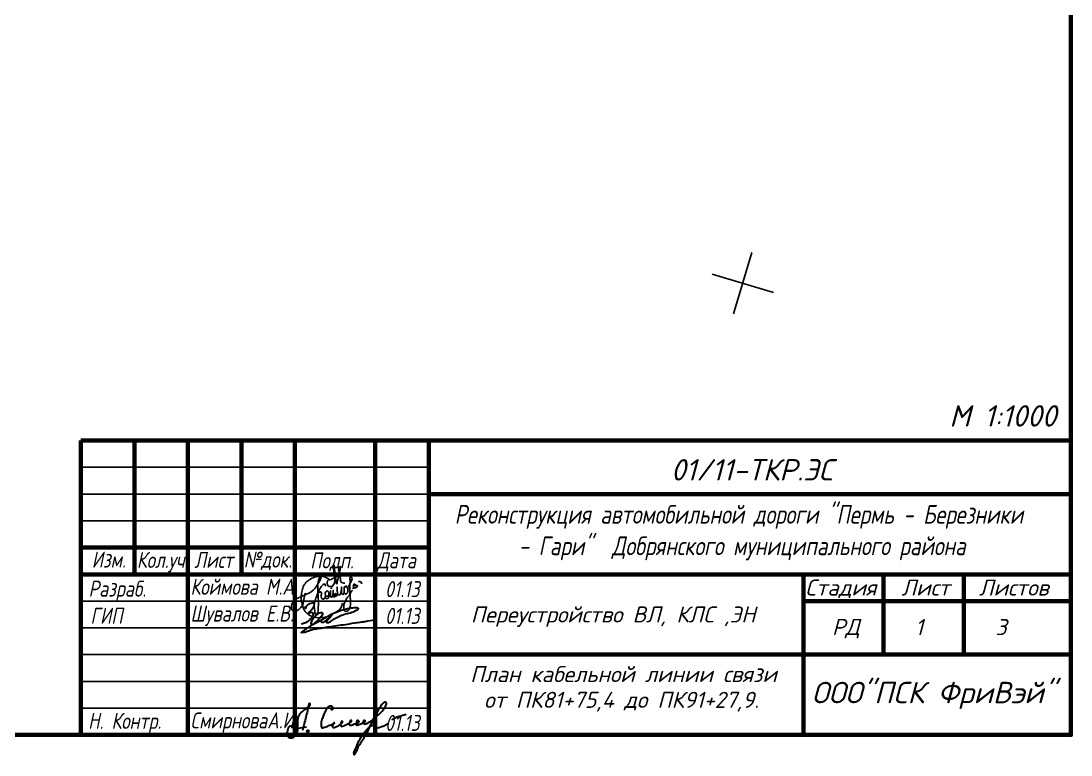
# Model space of a CAD drawing. Header units: millimetres. Extents: x 1808 to 2910, y -1045 to 155.
# Drawn here: x 2688.1 to 2884.3, y -134.3 to 2.9 of the extents above; entities that cross this region are included whole.
import ezdxf
from ezdxf.enums import TextEntityAlignment as Align

# ---------------------------------------------------------------- set-up
doc = ezdxf.new("R2010")
doc.units = ezdxf.units.MM
doc.linetypes.add('CONTI', pattern=[0])
doc.layers.add('_Оформление', color=7, linetype='Continuous')
doc.layers.add('SETKR', color=2, linetype='CONTI')
doc.layers.add('ЛИНИЯ', color=7, linetype='Continuous', lineweight=18)
doc.layers.add('проект', color=7, linetype='Continuous', lineweight=80)
doc.layers.add('ЭЛЕКТРИКА', color=1, linetype='Continuous', lineweight=40, plot=False)
doc.styles.add('GPR', font='isocpeui.ttf', dxfattribs={"width": 0.8})
doc.styles.get("Standard").update_dxf_attribs({"font": 'isocpeui.ttf'})

# ---------------------------------------------------------------- blocks, each defined once
blk = doc.blocks.new('A$C14F24BE0')
at = {"lineweight": 30, "true_color": 0x0718b0}
blk.add_hatch(color=164, dxfattribs=at).paths.add_polyline_path([(2.59, -4.28, 1), (2.22, -4.28, 1)])
at = {"color": 164, "lineweight": 30, "true_color": 0x0718b0}
blk.add_line((0.23, -3.77), (2.15, -3.46), dxfattribs=at)
blk.add_circle((2.41, -4.28), 0.188, dxfattribs=at)
at = {"color": 164, "lineweight": 30, "true_color": 0x0718b0, "start_tangent": (0.860782, 0.508973)}
blk.add_spline([(-0.49, -3.72), (-0.53, -3.41), (-0.97, -3.39), (-1.41, -4.2), (-1.56, -4.93), (-1.23, -5.39), (-0.51, -5.53), (0.18, -5.03), (0.49, -4.37), (0.54, -3.46), (0.54, -2.34), (0.7, -1.49), (1.39, -0.62), (2.25, 0.06), (2.84, 0.7), (2.86, 0.84), (2.62, 0.84), (2.58, 0.68), (2.53, 0.39), (2.33, -0.49), (1.73, -2.9), (1.4, -4.2)], degree=3, dxfattribs=at)
at = {"color": 164, "lineweight": 30, "true_color": 0x0718b0}
blk.add_spline([(6.77, 0.11), (6.74, -0.04), (6.79, -0.24), (6.92, -0.26), (7.09, -0.16), (7.09, 0.14), (6.88, 0.35), (6.43, 0.38), (5.77, -0.36), (5.14, -1.9), (4.88, -2.85), (4.92, -3.36), (5, -3.67), (5.34, -3.61), (6.15, -3.34), (6.88, -3.04), (7.36, -2.85), (7.4, -2.79), (7.32, -2.73), (7.19, -2.85), (7, -3.26), (6.97, -3.45), (7.06, -3.54), (7.66, -3.49), (8.18, -3.22), (8.59, -2.97), (8.86, -2.68), (8.93, -2.53), (8.83, -2.42), (8.63, -2.67), (8.53, -2.94), (8.56, -3.29), (8.72, -3.4), (9.19, -3.27), (9.87, -2.95), (10.43, -2.58), (10.6, -2.39), (10.51, -2.24), (10.35, -2.37), (10.18, -2.67), (10.14, -3.05), (10.34, -3.15), (11.15, -2.95), (11.87, -2.68), (12.01, -2.52), (11.84, -2.33), (11.57, -2.35), (11.48, -2.81), (11.4, -3.04), (11.51, -3.18), (11.8, -3.1), (12.44, -2.88), (12.85, -2.64), (13.16, -2.41), (12.94, -2.3), (12.77, -2.54), (12.75, -2.82), (12.98, -2.92), (13.39, -2.85), (13.99, -2.54), (15.11, -1.65), (16.08, -0.78), (16.87, 0.22), (17.11, 0.74), (17.11, 0.96), (16.96, 1.14), (16.74, 1.1), (16.26, 0.68), (15.72, -0.11), (15.15, -1.16), (14.5, -2.43), (13.2, -4.96), (12.11, -6.78), (11.69, -7.49), (11.41, -8.15), (11.23, -8.5), (11.09, -8.72), (11.04, -8.62), (11.21, -7.82), (11.74, -6.57), (12.73, -4.88), (13.44, -4), (13.86, -3.56), (14.24, -3.3), (14.59, -3.15), (14.83, -3.18), (14.87, -3.49), (14.87, -3.8), (14.9, -3.95), (15.51, -3.69), (16.19, -3.43), (16.79, -3.21), (17.39, -2.82)], degree=3, dxfattribs=at)
at = {"color": 164, "lineweight": 30, "true_color": 0x0718b0, "end_tangent": (1, 0)}
blk.add_spline([(18.13, -2.16), (18.79, -1.78), (19.45, -1.52), (20.76, -1.14)], degree=3, dxfattribs=at)
blk = doc.blocks.new('A$C6218632A')
at = {"layer": 'ЭЛЕКТРИКА', "color": 0, "linetype": 'ByBlock', "lineweight": -2}
for points in [[(6.36, 3.64), (6.29, 3.55), (6.19, 3.42), (6.15, 3.2), (6.16, 3.02), (6.19, 2.85), (6.25, 2.66), (6.38, 2.48), (6.66, 2.4), (7.08, 2.46), (7.29, 2.63), (7.51, 3.03), (7.59, 3.33), (7.62, 3.64), (7.55, 4.03), (7.51, 4.37), (7.44, 4.87), (7.4, 5.33), (7.36, 5.91), (7.47, 6.15), (7.47, 6.37), (7.55, 5.74), (7.7, 4.13), (7.96, 2.9), (8.05, 3.35), (8.25, 4.05), (8.38, 4.68), (8.57, 5.55), (8.57, 6.17), (8.53, 6.13), (8.51, 4.61), (8.64, 3.77), (8.77, 3.24), (9.46, 3.01)], [(2.03, 1.19), (1.82, -0.01), (1.23, -1.54), (-0.29, -2.12), (-0.51, -1.14), (0.9, 0.34), (2.31, 0.98), (3.87, 2.03), (4.64, 3.3), (4.99, 3.94), (4.92, 4.64), (4.63, 3.92), (4.43, 2.74), (4.43, 1.61), (4.49, 0.13), (4.52, -1.09), (4.48, -1.64), (4.41, -2.36), (4.15, -2.9), (3.94, -2.6), (3.8, -1.92), (3.73, -1.52), (3.73, -1.11), (3.76, -0.75), (3.87, -0.36), (3.99, -0.04), (4.14, 0.48), (4.42, 1.2), (4.76, 1.95), (5.18, 2.54), (5.63, 2.88), (5.9, 2.46)], [(8.16, 4.33), (7.67, 4.08), (7.08, 3.83), (6.68, 3.67), (6.4, 3.82), (6.18, 3.96), (6.06, 4.05), (5.79, 4.17), (5.55, 4.26), (5.1, 4.32), (4.59, 4.29), (3.57, 4.05), (2.59, 3.49), (1.86, 2.72), (1.52, 1.92), (1.34, 0.89), (1.3, 0.16), (1.43, -0.58), (1.58, -1.22), (1.8, -1.83), (2.16, -2.37), (2.65, -2.82), (3.82, -3.32), (5.25, -3.4), (6.28, -3.14), (7.66, -2.46), (8.75, -1.51), (9.04, -0.7)], [(7.71, 0.86), (7.81, 0.83), (7.83, 0.91), (7.83, 0.98), (7.79, 1.05), (7.74, 1.09), (7.62, 1.09), (7.58, 1.04), (7.57, 0.88), (7.57, 0.77), (7.68, 0.62), (7.74, 0.59), (7.88, 0.58), (7.97, 0.68), (8.03, 0.79), (8.07, 0.95), (8.06, 1.05), (8.06, 1.36), (8.05, 1.53), (8.05, 1.76), (8.03, 1.9), (8, 2.31), (8.05, 1.66), (8.05, 1.55), (8.05, 1.45), (8.07, 1.21), (8.1, 1.08), (8.16, 0.96), (8.25, 0.86), (8.33, 0.81), (8.65, 1.05), (8.74, 1.3), (8.8, 1.62), (8.82, 1.99), (8.81, 2.34), (8.82, 2.15), (8.82, 1.96), (8.82, 1.67), (8.84, 1.5), (8.84, 1.31), (8.88, 1.11), (8.95, 0.95), (8.97, 0.95), (9.21, 0.97), (9.29, 1.13), (9.31, 1.67), (9.32, 1.88), (9.32, 2.18), (9.65, 2.46), (9.69, 2.45), (9.84, 2.3), (9.84, 2.4), (9.46, 2.42), (9.32, 2.18), (9.32, 1.97), (9.31, 1.67), (9.35, 1.27), (9.41, 1.18), (9.67, 1.01), (9.89, 1.14), (9.96, 1.27), (9.99, 1.4), (10.03, 1.7), (10.01, 1.98), (9.98, 2.12), (9.96, 2.2), (9.83, 2.34), (9.78, 2.38), (9.76, 2.29), (9.82, 2.21), (9.96, 2.22), (10.06, 2.3), (10.16, 2.36), (10.25, 2.55), (10.32, 2.7), (10.39, 2.92), (10.42, 3.01), (10.57, 3.21), (10.65, 3.33), (10.77, 3.66), (10.78, 4.09), (10.48, 4.26), (10.43, 4.06), (10.41, 3.78), (10.44, 3.4), (10.43, 3.08), (10.41, 2.85), (10.4, 2.42), (10.37, 2.1), (10.36, 1.71), (10.4, 1.4), (10.41, 1.13), (10.43, 0.81), (10.45, 0.57), (10.48, 0.21), (10.51, -0.09), (10.53, -0.53), (10.51, -0.91), (10.45, -1.3), (10.31, -1.73), (9.91, -2.2), (9.48, -2.18), (9.34, -1.88), (9.27, -1.41), (9.29, -1.04), (9.4, -0.66), (9.55, -0.31), (9.71, 0.01), (9.88, 0.29), (10.09, 0.54), (10.31, 0.79), (10.51, 1.19), (10.86, 1.75)], [(6.92, 1.97), (6.93, 2.05), (6.94, 2.22), (6.95, 2.28), (7.03, 2.36), (7.1, 2.34)], [(11.08, 2.11), (11.05, 2.31), (11.05, 2.55), (11.16, 2.82), (11.31, 2.84), (11.4, 2.76), (11.39, 2.61), (11.37, 2.48), (11.38, 2.49), (11.47, 2.58), (11.63, 2.65), (11.72, 2.62), (11.78, 2.55), (11.82, 2.49), (11.76, 2.37), (11.72, 2.29), (11.57, 2.21), (11.47, 2.18), (11.27, 2.15), (11.15, 2.13), (11.04, 2.12), (10.95, 2.1), (10.92, 2.04)], [(12.01, 3.3), (12.26, 3.34), (12.53, 3.23), (12.61, 3.09), (12.54, 2.91)], [(4.39, 1.12), (4.81, 1.38), (4.97, 1.39), (5.08, 1.26), (5.09, 1.06), (5.06, 0.88), (5.06, 0.61), (5.08, 0.37), (5.17, 0.16), (5.34, 0.05), (5.53, 0.09), (5.71, 0.27), (5.82, 0.61), (5.8, 1.03), (5.88, 1.44), (6.16, 1.61), (6.4, 1.39), (6.45, 1), (6.45, 0.68), (6.4, 0.35), (6.23, 0.2), (5.97, 0.2), (5.84, 0.26), (5.8, 0.35), (5.8, 0.53), (6.25, 0.63), (6.53, 0.74), (6.7, 0.9), (6.79, 1.18), (6.79, 1.63), (6.79, 1.18), (6.75, 0.87), (6.77, 0.63), (6.83, 0.46), (6.86, 0.42), (6.97, 0.42), (7.09, 0.48), (7.14, 0.6), (7.19, 0.75), (7.22, 0.94), (7.23, 1.05), (7.25, 1.13), (7.26, 1.29), (7.26, 1.44), (7.27, 1.54), (7.27, 1.71), (7.25, 1.46), (7.25, 1.26), (7.25, 1.11), (7.25, 1.05), (7.25, 1.02), (7.25, 0.98), (7.25, 0.77), (7.28, 0.57), (7.33, 0.47), (7.58, 0.51)]]:
    blk.add_spline(points, degree=3, dxfattribs=at)
blk = doc.blocks.new('A$C54C13FF2')
at = {"color": 182, "lineweight": 30}
blk.add_spline([(0.77, 4.58), (0.92, 4.59), (0.84, 4.53), (0.78, 4.57), (0.76, 4.63), (0.89, 4.84), (1.27, 5.17), (1.63, 5.41), (2.1, 5.58), (2.29, 5.61), (2.42, 5.51), (2.42, 5.3), (2.31, 4.8), (2.02, 4.36), (1.64, 3.94), (1.37, 3.63), (1.36, 3.62), (1.36, 3.66), (1.47, 3.7), (1.73, 3.77), (2.05, 3.76), (2.25, 3.63), (2.19, 3.23), (1.81, 2.6), (1.13, 2.01), (0.46, 1.68), (0, 1.54)], degree=3, dxfattribs=at)
at = {"color": 182, "lineweight": 30, "end_tangent": (1, 0)}
blk.add_spline([(4.46, 2.69), (4.18, 2.61), (3.92, 2.39), (3.74, 2.2), (3.73, 2.01), (3.91, 1.92), (4.27, 2.01), (4.81, 2.44), (5.42, 2.93), (5.69, 3.19), (5.74, 3.19), (5.71, 3.16), (5.66, 3.1), (5.4, 2.84), (5.09, 2.48), (4.77, 2.16), (4.72, 2.01), (4.72, 1.94), (4.73, 1.87), (4.87, 1.86), (5.26, 1.95), (6.05, 2.47), (6.55, 2.76), (7.01, 3), (7.54, 3.24), (9.74, 3.89), (10.28, 4.15), (10.61, 4.31), (10.68, 4.47), (10.23, 4.61), (9.04, 4.5), (7.5, 4.1), (5.6, 3.35), (3.21, 1.99), (0.05, 0.04), (0.01, 0), (0.08, 0.02), (0.46, 0.05), (1.37, 0.33), (3.42, 0.8), (5.97, 1.19), (9.01, 1.64), (11.01, 1.96), (11.97, 2.09), (13.78, 2.39)], degree=3, dxfattribs=at)
at = {"color": 182, "lineweight": 30, "start_tangent": (-0.254421, -0.967094)}
blk.add_spline([(1.99, 2.13), (2.24, 2.65), (2.77, 3.16), (3.44, 3.66), (3.84, 3.76), (3.98, 3.54), (3.7, 2.93), (2.91, 2.08), (2.52, 1.74), (2.22, 1.51), (2.01, 1.49), (1.89, 1.75), (1.99, 2.1), (2.04, 2.28)], degree=3, dxfattribs=at)
blk = doc.blocks.new('BL_333')
at = {"color": 0}
for p, q in [((0, -6), (0, 6)), ((-6, 0), (6, 0))]:
    blk.add_line(p, q, dxfattribs=at)

msp = doc.modelspace()

# ---------------------------------------------------------------- linework, layer by layer
at = {"layer": '_Оформление', "color": 0, "linetype": 'Continuous', "lineweight": 70}
for p, q in [((2699.31, -75.51), (2884.31, -75.51)), ((2699.31, -130.51), (2699.31, -75.51)), ((2709.31, -100.51), (2709.31, -75.51)), ((2719.31, -130.51), (2719.31, -75.51)), ((2729.31, -100.51), (2729.31, -75.51)), ((2739.31, -130.51), (2739.31, -75.51)), ((2754.31, -130.51), (2754.31, -75.51)), ((2764.31, -130.51), (2764.31, -75.51)), ((2764.31, -85.51), (2884.31, -85.51)), ((2699.31, -95.51), (2764.31, -95.51)), ((2699.31, -100.51), (2884.31, -100.51)), ((2834.31, -130.51), (2834.31, -100.51)), ((2849.31, -115.51), (2849.31, -100.51)), ((2864.31, -115.51), (2864.31, -100.51)), ((2834.31, -105.51), (2884.31, -105.51)), ((2764.31, -115.51), (2884.31, -115.51)), ((2699.31, -130.51), (2884.31, -130.51))]:
    msp.add_line(p, q, dxfattribs=at)
at = {"layer": '_Оформление', "color": 0}
for p, q in [((2884.31, -130.51), (2884.31, -75.51)), ((2699.31, -80.51), (2764.31, -80.51)), ((2699.31, -85.51), (2764.31, -85.51)), ((2764.31, -90.51), (2699.31, -90.51)), ((2699.31, -105.51), (2764.31, -105.51)), ((2699.31, -110.51), (2764.31, -110.51)), ((2699.31, -115.51), (2764.31, -115.51)), ((2699.31, -120.51), (2764.31, -120.51)), ((2699.31, -125.51), (2764.31, -125.51))]:
    msp.add_line(p, q, dxfattribs=at)
at = {"layer": '_Оформление', "lineweight": 70, "ltscale": 200}
msp.add_lwpolyline([(2884.31, 155.37), (1844.1, 155.37), (1844.1, -130.51), (2884.31, -130.51)], close=True, dxfattribs=at)

# ---------------------------------------------------------------- block references
at = {"color": 0, "linetype": 'ByBlock', "lineweight": -2}
msp.add_blockref('A$C6218632A', (2739.18, -105.19), dxfattribs=at)
at = {"color": 0}
msp.add_blockref('A$C54C13FF2', (2740.48, -111.38), dxfattribs=at)
at = {"layer": '_Оформление', "color": 0}
msp.add_blockref('A$C14F24BE0', (2739.31, -125.51), dxfattribs=at)
at = {"layer": 'SETKR', "color": 82, "rotation": 73.41206077923891}
msp.add_blockref('BL_333', (2822.99, -46.12), dxfattribs=at)

# ---------------------------------------------------------------- texts
at = {"layer": '_Оформление', "color": 0, "lineweight": -3, "width": 0.8}
for s, p in [('Изм.  ', (2701.35, -99.25)), ('Кол.уч.  ', (2709.78, -99.31)), ('Лист ', (2720.53, -99.31)), ('№док.  ', (2729.74, -99.25)), ('Подп.', (2742.17, -99.4)), ('Дата', (2754.69, -99.38)), ('Разраб.', (2700.75, -104.68)), ('Коймова М.А.', (2719.8, -104.33)), ('01.13', (2756.16, -104.77)), ('ГИП', (2701.11, -109.73)), ('Шувалов Е.В. ', (2719.8, -109.33)), ('01.13', (2756.16, -109.77)), ('Н. Контр.', (2700.68, -129.38)), ('СмирноваА.И.', (2719.8, -129.29)), ('01.13', (2756.16, -129.77))]:
    msp.add_text(s, height=3, dxfattribs=at).set_placement(p)
at = {"layer": '_Оформление', "color": 0, "lineweight": -3}
for s, height, p in [('Стадия', 3, (2834.67, -104.47)), ('Лист  ', 3, (2852.64, -104.47)), ('Листов', 3, (2867.1, -104.47)), ('РД', 3, (2839.67, -111.84)), ('1', 3, (2855.19, -111.86)), ('3', 3, (2870.19, -111.86)), ('ООО"ПСК ФриВэй" ', 4, (2835.87, -124.59))]:
    msp.add_text(s, height=height, dxfattribs=at).set_placement(p)
at = {"layer": 'ЛИНИЯ', "color": 0, "linetype": 'ByBlock', "style": 'GPR'}
for s, p in [('План кабельной линии связи', (2800.7, -120.64)), ('от ПК81+75,4 до ПК91+27,9.', (2800.33, -125.45))]:
    msp.add_text(s, height=3, dxfattribs=at).set_placement(p, align=Align.CENTER)
at = {"layer": 'проект', "color": 0, "lineweight": -3}
for s, height, p in [('М 1:1000', 4, (2861.57, -72.91)), ('01/11-ТКР.ЭС', 4, (2809.56, -82.98)), ('Переустройство ВЛ, КЛС ,ЭН', 3, (2772.18, -109.5))]:
    msp.add_text(s, height=height, dxfattribs=at).set_placement(p)
at = {"layer": 'проект', "color": 0, "lineweight": -3, "width": 0.8}
for s, p in [('Реконструкция автомобильной дороги "Пермь - Березники', (2769.16, -91.05)), (' - Гари"  Добрянского муниципального района', (2779.36, -96.93))]:
    msp.add_text(s, height=3.5, dxfattribs=at).set_placement(p)

doc.saveas('drawing.dxf')
